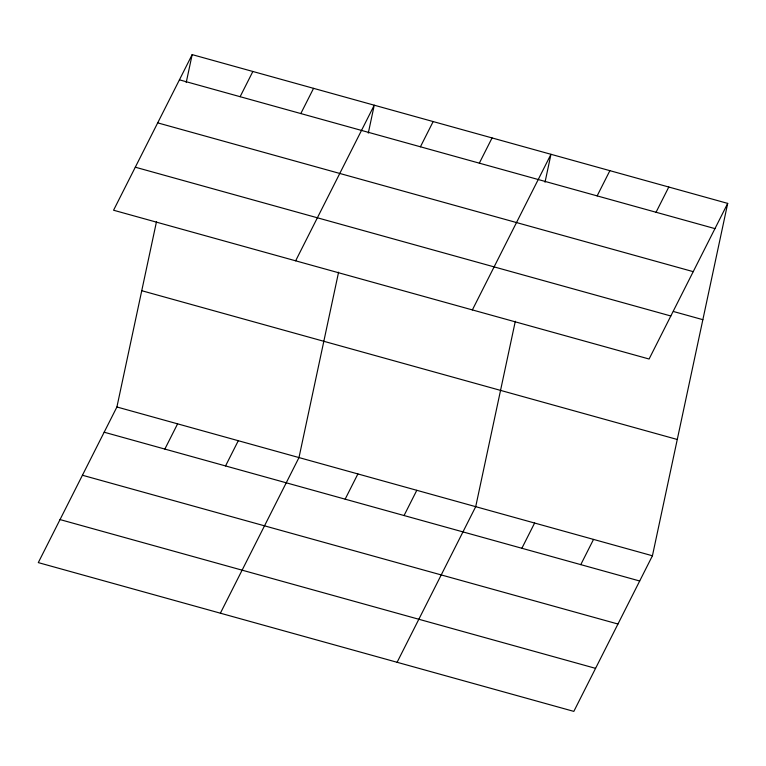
<?xml version="1.0" encoding="UTF-8"?>
<svg xmlns="http://www.w3.org/2000/svg" width="766" height="766" viewBox="0 0 766 766"><rect width="100%" height="100%" fill="white"/><g stroke="black" fill="none" stroke-linecap="round" stroke-linejoin="round"><path stroke-width="1.15" d="M727.7 203.392L649.089 359.015L113.569 210.229L192.17 54.616L727.7 203.392L652.431 555.771L573.83 711.384L38.3 562.608L116.911 406.985L156.513 221.585M186.215 82.517L192.17 54.616M338.591 272.169L298.989 457.57L220.378 613.193M368.293 133.112L374.248 105.201L295.647 260.813M515.307 321.27L475.705 506.671L397.104 662.284M545.019 182.203L550.974 154.301L472.373 309.914M240.122 96.698L252.866 71.477M300.818 113.559L313.562 88.339M164.853 449.077L177.597 423.847M225.549 465.939L238.293 440.709M420.419 146.794L433.163 121.564M479.325 163.158L492.069 137.928M345.15 499.164L357.894 473.943M404.055 515.537L416.8 490.307M597.145 195.885L609.88 170.665M656.05 212.259L668.795 187.028M521.876 548.264L534.62 523.034M580.781 564.628L593.526 539.408M179.436 79.836L714.956 228.622M157.7 122.866L693.22 271.652M673.41 311.494L702.862 319.681M135.304 167.199L670.825 315.985M141.748 290.707L677.268 439.483M116.911 406.985L652.431 555.771M104.166 432.215L639.687 581.001M82.431 475.246L617.951 624.022M60.035 519.578L595.565 668.354"/></g></svg>
